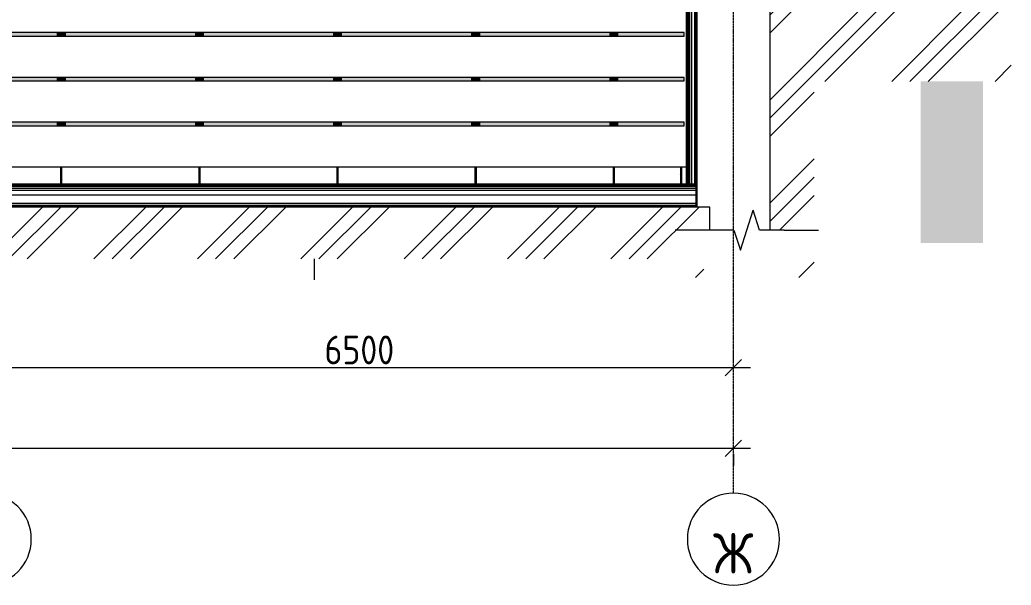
# Model space of a CAD drawing. Header units: millimetres. Extents: x -3929 to 624051, y 52832 to 514950.
# Drawn here: x 520576 to 529190, y 106358 to 111275 of the extents above; entities that cross this region are included whole.
import ezdxf

# ---------------------------------------------------------------- set-up
doc = ezdxf.new("R2010")
doc.units = ezdxf.units.MM
doc.linetypes.add('ADSK_Линия сетки', pattern=[25, 20, -2.5, 0, -2.5])
for name, color, linetype, lineweight in [('Аннотация', 7, 'Continuous', 18), ('Оси', 253, 'Continuous', 9), ('Перекрытие', 7, 'Continuous', 18), ('Размеры', 7, 'Continuous', 9), ('Стены внутренние', 7, 'Continuous', 18), ('Стены наружные', 7, 'Continuous', 18), ('Стены несущие', 7, 'Continuous', 30), ('Стены отделка', 7, 'Continuous', 30), ('Стены штриховка', 7, 'Continuous', 9), ('Узлы', 7, 'Continuous', 18), ('ШТРИХОВКА', 252, 'Continuous', 15)]:
    doc.layers.add(name, color=color, linetype=linetype, lineweight=lineweight)
doc.layers.add('Линии', color=7, linetype='Continuous', lineweight=9, true_color=0x00a600)
doc.styles.add('GOST Common', font='GOST_Common.ttf', dxfattribs={"width": 0.9, "height": 350})
doc.styles.add('GOST Common_1', font='GOST_Common.ttf', dxfattribs={"width": 0.9, "height": 250})
doc.dimstyles.new('ADSK_Основной_2_5_мм_Округление_до_10_мм', dxfattribs={"dimscale": 304.8, "dimtxt": 251.428749, "dimasz": 0.463911, "dimexe": 0.492126, "dimexo": 0.492126, "dimgap": 0.098425, "dimtad": 1, "dimdec": 0, "dimrnd": 10, "dimdsep": 46, "dimtxsty": 'GOST Common_1', "dimblk1": 'OBLIQUE', "dimblk2": 'OBLIQUE', "dimsah": 1, "dimcen": 0.09, "dimdle": 0.492126, "dimazin": 2, "dimtfac": 1, "dimtdec": 4, "dimtix": 1, "dimtmove": 0, "dimatfit": 3, "dimfxl": 1, "dimtvp": 1, "dimtolj": 1, "dimtzin": 0, "dimlwd": 20, "dimlwe": 20, "dimarcsym": 2})
pattern_1 = [(45, (492818.013, 121045.933), (-35.35534, 35.35534), [])]

# ---------------------------------------------------------------- blocks, each defined once
blk = doc.blocks.new('ADSK_Обрыв_Линия - По умолчанию-2579495-Разрез 2-2')
at = {"layer": 'Узлы'}
for p, q in [((43049.3, -3300), (42838.8, -3300)), ((43484.9, -3300), (43271.9, -3300))]:
    blk.add_line(p, q, dxfattribs=at)
blk = doc.blocks.new('Ось сетки - Круг_Ø8 мм-8258-Разрез 2-2')
at = {"layer": 'Оси', "lineweight": 20}
for start, end in [(360, 180), (180, 360)]:
    blk.add_arc((-5, -5988), 400, start, end, dxfattribs=at)
blk = doc.blocks.new('_Oblique')
at = {"color": 0, "linetype": 'ByBlock', "lineweight": -2}
blk.add_line((-0.5, -0.5), (0.5, 0.5), dxfattribs=at)
blk = doc.blocks.new('*D2797')
at = {"layer": 'Defpoints', "color": 0, "transparency": 16777216}
for p in [(520276.1, 108248.8), (520276.1, 108148.9), (526776.1, 108148.9)]:
    blk.add_point(p, dxfattribs=at)
at = {"layer": 'Размеры', "color": 0, "lineweight": 5, "transparency": 16777216}
for p, q in [((520276.1, 108298.9), (520276.1, 108398.8)), ((526776.1, 108298.9), (526776.1, 108398.8)), ((526926.1, 108248.8), (520126.1, 108248.8))]:
    blk.add_line(p, q, dxfattribs=at)
at = {"layer": 'Размеры', "color": 0, "lineweight": 5, "transparency": 16777216, "xscale": 141.4, "yscale": 141.4, "zscale": 141.4, "rotation": 180}
blk.add_blockref('_Oblique', (520276.1, 108248.8), dxfattribs=at)
at = {"layer": 'Размеры', "color": 0, "lineweight": 5, "transparency": 16777216, "xscale": 141.4, "yscale": 141.4, "zscale": 141.4}
blk.add_blockref('_Oblique', (526776.1, 108248.8), dxfattribs=at)
at = {"layer": 'Размеры', "color": 0, "lineweight": 5, "transparency": 16777216, "insert": (523526.1, 108403.8), "char_height": 250, "width": 756.843, "attachment_point": 5, "style": 'GOST Common_1'}
blk.add_mtext('\\A1;6500', dxfattribs=at)
blk = doc.blocks.new('*D2804')
at = {"layer": 'Defpoints', "color": 0, "transparency": 16777216}
for p in [(483726.1, 107648.8), (526776.1, 107648.8), (526776.1, 107548.8)]:
    blk.add_point(p, dxfattribs=at)
at = {"layer": 'Размеры', "color": 0, "lineweight": 5, "transparency": 16777216}
for p, q in [((483576.1, 107548.8), (526926.1, 107548.8)), ((483726.1, 107498.8), (483726.1, 107398.8)), ((526776.1, 107498.8), (526776.1, 107398.8))]:
    blk.add_line(p, q, dxfattribs=at)
at = {"layer": 'Размеры', "color": 0, "lineweight": 5, "transparency": 16777216, "xscale": 141.4, "yscale": 141.4, "zscale": 141.4, "rotation": 180}
blk.add_blockref('_Oblique', (483726.1, 107548.8), dxfattribs=at)
at = {"layer": 'Размеры', "color": 0, "lineweight": 5, "transparency": 16777216, "xscale": 141.4, "yscale": 141.4, "zscale": 141.4}
blk.add_blockref('_Oblique', (526776.1, 107548.8), dxfattribs=at)
at = {"layer": 'Размеры', "color": 0, "lineweight": 5, "transparency": 16777216, "insert": (505251.1, 107703.8), "char_height": 250, "width": 971.623, "attachment_point": 5, "style": 'GOST Common_1'}
blk.add_mtext('\\A1;43050', dxfattribs=at)

msp = doc.modelspace()

# ---------------------------------------------------------------- hatches: boundary and pattern name
at = {"layer": 'Узлы', "lineweight": 5}
h = msp.add_hatch(dxfattribs=at)
h.set_pattern_fill('FP_22', color=256, style=0, pattern_type=2)
h.set_pattern_definition([(45, (492818, 121045.93), (-449.013, 449.013), []), (45, (492976.76, 121045.93), (0, 898.026), []), (45, (492659.26, 121045.93), (0, 898.026), [])])
h.paths.add_polyline_path([(527266.021, 109033.383), (527476.991, 109033.383), (527476.991, 110738.798), (529189.533, 110738.798), (529189.533, 112185.933), (528811.986, 112185.933), (528811.055, 111395.933), (527091.534, 111395.933), (527091.534, 109445.933), (527266.021, 109445.933), (527266.021, 109129.339)])
h.paths.add_polyline_path([(526263.577, 109033.383), (526519.948, 109033.383), (526519.948, 109445.933), (526569.948, 109445.933), (526569.948, 109645.933), (501624.237, 109645.933), (501624.237, 109445.933), (501676.021, 109445.933), (501676.021, 109067.891), (501824.237, 109067.891), (501824.237, 109195.933), (526136.352, 109195.933), (526136.352, 109033.383)])
h.paths.add_polyline_path([(483742.211, 109445.933), (500791.42, 109445.933), (500959.037, 109619.138), (501014.037, 109445.933), (501105.563, 109445.933), (501104.424, 112453.93), (486192.457, 112453.93), (486192.457, 112545.933), (480649.257, 112545.933), (479504.862, 111935.933), (479144.603, 111935.933), (479144.603, 111909.517), (478566.301, 111909.517), (478566.301, 111373.253), (482866.301, 111373.253), (483034.92, 109445.933), (483054.095, 109445.933)])
h.paths.add_polyline_path([(499387.935, 112394.207), (499387.939, 112394.207), (499388.911, 112386.853)])
h = msp.add_hatch(color=256, dxfattribs=at)
h.paths.add_polyline_path([(526263.577, 111133.299), (526347.457, 111133.299), (526347.457, 111163.299), (525771.601, 111163.299), (525771.601, 111133.299)])
h.paths.add_polyline_path([(507827.43, 111133.299), (508901.601, 111133.299), (508901.601, 111163.299), (507827.43, 111163.299)])
h.paths.add_polyline_path([(525701.601, 111133.299), (525701.601, 111163.299), (524571.601, 111163.299), (524571.601, 111133.299), (525381.751, 111133.299)])
h.paths.add_polyline_path([(524501.601, 111133.299), (524501.601, 111163.299), (523371.601, 111163.299), (523371.601, 111133.299), (524499.924, 111133.299)])
h.paths.add_polyline_path([(508971.601, 111133.299), (510101.601, 111133.299), (510101.601, 111163.299), (508971.601, 111163.299)])
h.paths.add_polyline_path([(523301.601, 111133.299), (523301.601, 111163.299), (522171.601, 111163.299), (522171.601, 111133.299), (522736.272, 111133.299)])
h.paths.add_polyline_path([(521854.446, 111133.299), (522101.601, 111133.299), (522101.601, 111163.299), (520971.601, 111163.299), (520972.62, 111133.299), (521825.547, 111133.299)])
h.paths.add_polyline_path([(510171.601, 111133.299), (511301.601, 111133.299), (511301.601, 111163.299), (510171.601, 111163.299)])
h.paths.add_polyline_path([(511371.601, 111133.299), (512501.601, 111133.299), (512501.601, 111163.299), (511371.601, 111163.299), (511371.601, 111135.878)])
h.paths.add_polyline_path([(520901.601, 111133.299), (520901.601, 111163.299), (519771.601, 111163.299), (519771.601, 111133.299), (520752.163, 111133.299)])
h.paths.add_polyline_path([(512571.601, 111133.299), (513701.601, 111133.299), (513701.601, 111163.299), (512571.601, 111163.299)])
h.paths.add_polyline_path([(513771.601, 111133.299), (514901.601, 111133.299), (514901.601, 111163.299), (513771.601, 111163.299)])
h.paths.add_polyline_path([(519701.601, 111133.299), (519701.601, 111163.299), (518571.601, 111163.299), (518571.601, 111133.299), (519649.881, 111133.299)])
h.paths.add_polyline_path([(514971.601, 111133.299), (516101.601, 111133.299), (516101.601, 111163.299), (514971.601, 111163.299)])
h.paths.add_polyline_path([(516171.601, 111133.299), (517301.601, 111133.299), (517301.601, 111163.299), (516171.601, 111163.299)])
h.paths.add_polyline_path([(518501.601, 111133.299), (518501.601, 111163.299), (517371.601, 111163.299), (517371.601, 111133.299), (518327.141, 111133.299)])
at = {"layer": 'Узлы', "lineweight": 5, "true_color": 0xffffff}
for points in [[(520901.601, 111133.299), (520971.601, 111133.299), (520971.601, 111163.299), (520901.601, 111163.299)], [(522101.601, 111133.299), (522171.601, 111133.299), (522171.601, 111163.299), (522101.601, 111163.299)], [(523371.601, 111133.299), (523371.601, 111163.299), (523301.601, 111163.299), (523301.601, 111133.299)], [(524501.601, 111133.299), (524571.601, 111133.299), (524571.601, 111163.299), (524501.601, 111163.299)], [(525701.601, 111133.299), (525771.601, 111133.299), (525771.601, 111163.299), (525701.601, 111163.299)], [(520901.601, 110743.299), (520971.601, 110743.299), (520971.601, 110773.299), (520901.601, 110773.299)], [(522101.601, 110743.299), (522171.601, 110743.299), (522171.601, 110773.299), (522101.601, 110773.299)], [(523301.601, 110743.299), (523371.601, 110743.299), (523371.601, 110773.299), (523301.601, 110773.299)], [(524571.601, 110743.299), (524571.601, 110773.299), (524501.601, 110773.299), (524501.601, 110743.299)], [(525771.601, 110743.299), (525771.601, 110773.299), (525701.601, 110773.299), (525701.601, 110743.299)], [(528909.055, 109334.357), (528943.564, 109334.357), (528943.564, 110738.798), (528404.586, 110738.798), (528404.586, 109334.357), (528841.986, 109334.357)], [(520901.601, 110353.299), (520971.601, 110353.299), (520971.601, 110383.299), (520901.601, 110383.299)], [(522171.601, 110353.299), (522171.601, 110383.299), (522101.601, 110383.299), (522101.601, 110353.299)], [(523371.601, 110353.299), (523371.601, 110383.299), (523301.601, 110383.299), (523301.601, 110353.299)], [(524571.601, 110353.299), (524571.601, 110383.299), (524501.601, 110383.299), (524501.601, 110353.299)], [(525701.601, 110353.299), (525771.601, 110353.299), (525771.601, 110383.299), (525701.601, 110383.299)]]:
    msp.add_hatch(color=7, dxfattribs=at).paths.add_polyline_path(points)
at = {"layer": 'Узлы', "lineweight": 5}
h = msp.add_hatch(color=256, dxfattribs=at)
h.paths.add_polyline_path([(526263.577, 110743.299), (526347.457, 110743.299), (526347.457, 110773.299), (525771.601, 110773.299), (525771.601, 110743.299)])
h.paths.add_polyline_path([(507855.456, 110743.299), (508901.601, 110743.299), (508901.601, 110773.299), (507827.43, 110773.299), (507827.43, 110743.299)])
h.paths.add_polyline_path([(525701.601, 110743.299), (525701.601, 110773.299), (524571.601, 110773.299), (524571.601, 110743.299), (525381.751, 110743.299)])
h.paths.add_polyline_path([(508971.601, 110743.299), (510101.601, 110743.299), (510101.601, 110773.299), (508971.601, 110773.299)])
h.paths.add_polyline_path([(524501.601, 110743.299), (524501.601, 110773.299), (523371.601, 110773.299), (523371.601, 110743.299), (524499.924, 110743.299)])
h.paths.add_polyline_path([(522736.272, 110743.299), (523301.601, 110743.299), (523301.601, 110773.299), (522171.601, 110773.299), (522171.601, 110743.299)])
h.paths.add_polyline_path([(510171.601, 110743.299), (511301.601, 110743.299), (511301.601, 110773.299), (510171.601, 110773.299)])
h.paths.add_polyline_path([(511371.601, 110743.299), (512501.601, 110743.299), (512501.601, 110773.299), (511371.601, 110773.299)])
h.paths.add_polyline_path([(522101.601, 110743.299), (522101.601, 110773.299), (520971.601, 110773.299), (520972.62, 110743.299), (521854.446, 110743.299)])
h.paths.add_polyline_path([(512571.601, 110743.299), (513701.601, 110743.299), (513701.601, 110773.299), (512571.601, 110773.299)])
h.paths.add_polyline_path([(520901.601, 110743.299), (520901.601, 110773.299), (519771.601, 110773.299), (519771.601, 110743.299), (520752.163, 110743.299)])
h.paths.add_polyline_path([(513771.601, 110743.299), (514901.601, 110743.299), (514901.601, 110773.299), (513771.601, 110773.299)])
h.paths.add_polyline_path([(519701.601, 110743.299), (519701.601, 110773.299), (518571.601, 110773.299), (518571.601, 110743.299), (519649.881, 110743.299)])
h.paths.add_polyline_path([(514971.601, 110743.299), (516101.601, 110743.299), (516101.601, 110773.299), (514971.601, 110773.299)])
h.paths.add_polyline_path([(516171.601, 110743.299), (517301.601, 110743.299), (517301.601, 110773.299), (516171.601, 110773.299)])
h.paths.add_polyline_path([(517371.601, 110743.299), (518501.601, 110743.299), (518501.601, 110773.299), (517371.601, 110773.299)])
h = msp.add_hatch(color=256, dxfattribs=at)
h.paths.add_polyline_path([(526263.577, 110353.299), (526347.457, 110353.299), (526347.457, 110383.299), (525771.601, 110383.299), (525771.601, 110353.299), (525822.664, 110353.299)])
h.paths.add_polyline_path([(507965.684, 110353.299), (508901.601, 110353.299), (508901.601, 110383.299), (507827.43, 110383.299), (507827.43, 110353.299)])
h.paths.add_polyline_path([(525701.601, 110353.299), (525701.601, 110383.299), (524571.601, 110383.299), (524571.601, 110353.299), (525381.751, 110353.299)])
h.paths.add_polyline_path([(508971.601, 110353.299), (510101.601, 110353.299), (510101.601, 110383.299), (508971.601, 110383.299)])
h.paths.add_polyline_path([(524501.601, 110353.299), (524501.601, 110383.299), (523371.601, 110383.299), (523371.601, 110353.299), (524499.924, 110353.299)])
h.paths.add_polyline_path([(510171.601, 110353.299), (511301.601, 110353.299), (511301.601, 110383.299), (510171.601, 110383.299)])
h.paths.add_polyline_path([(511371.601, 110353.299), (512501.601, 110353.299), (512501.601, 110383.299), (511371.601, 110383.299)])
h.paths.add_polyline_path([(523301.601, 110353.299), (523301.601, 110383.299), (522171.601, 110383.299), (522171.601, 110353.299), (522736.272, 110353.299)])
h.paths.add_polyline_path([(512571.601, 110353.299), (513701.601, 110353.299), (513701.601, 110383.299), (512571.601, 110383.299)])
h.paths.add_polyline_path([(522101.601, 110353.299), (522101.601, 110383.299), (520971.601, 110383.299), (520972.62, 110353.299), (521854.446, 110353.299)])
h.paths.add_polyline_path([(520901.601, 110353.299), (520901.601, 110383.299), (519771.601, 110383.299), (519771.601, 110353.299), (520752.163, 110353.299)])
h.paths.add_polyline_path([(513771.601, 110353.299), (514901.601, 110353.299), (514901.601, 110383.299), (513771.601, 110383.299)])
h.paths.add_polyline_path([(514971.601, 110353.299), (516101.601, 110353.299), (516101.601, 110383.299), (514971.601, 110383.299)])
h.paths.add_polyline_path([(519701.601, 110353.299), (519701.601, 110383.299), (518571.601, 110383.299), (518571.601, 110353.299), (519649.881, 110353.299)])
h.paths.add_polyline_path([(516171.601, 110353.299), (517301.601, 110353.299), (517301.601, 110383.299), (516171.601, 110383.299)])
h.paths.add_polyline_path([(517371.601, 110353.299), (518501.601, 110353.299), (518501.601, 110383.299), (517371.601, 110383.299)])
at = {"layer": 'Узлы', "lineweight": 5, "true_color": 0xc29f78}
h = msp.add_hatch(dxfattribs=at)
h.set_pattern_fill('FP_25', color=33, style=0, pattern_type=2)
h.set_pattern_definition(pattern_1)
h.paths.add_polyline_path([(520942.601, 109845.933), (520942.601, 109993.299), (520930.601, 109993.299), (520930.601, 109845.933)])
h = msp.add_hatch(dxfattribs=at)
h.set_pattern_fill('FP_25', color=33, style=0, pattern_type=2)
h.set_pattern_definition(pattern_1)
h.paths.add_polyline_path([(522142.601, 109845.933), (522142.601, 109993.299), (522130.601, 109993.299), (522130.601, 109845.933)])
h = msp.add_hatch(dxfattribs=at)
h.set_pattern_fill('FP_25', color=33, style=0, pattern_type=2)
h.set_pattern_definition(pattern_1)
h.paths.add_polyline_path([(523342.601, 109845.933), (523342.601, 109993.299), (523330.601, 109993.299), (523330.601, 109845.933)])
h = msp.add_hatch(dxfattribs=at)
h.set_pattern_fill('FP_25', color=33, style=0, pattern_type=2)
h.set_pattern_definition(pattern_1)
h.paths.add_polyline_path([(524542.601, 109845.933), (524542.601, 109993.299), (524530.601, 109993.299), (524530.601, 109845.933)])
h = msp.add_hatch(dxfattribs=at)
h.set_pattern_fill('FP_25', color=33, style=0, pattern_type=2)
h.set_pattern_definition(pattern_1)
h.paths.add_polyline_path([(525742.601, 109845.933), (525742.601, 109993.299), (525730.601, 109993.299), (525730.601, 109845.933)])
h = msp.add_hatch(dxfattribs=at)
h.set_pattern_fill('FP_25', color=33, style=0, pattern_type=2)
h.set_pattern_definition(pattern_1)
h.paths.add_polyline_path([(526327.601, 109845.933), (526327.601, 109993.299), (526315.601, 109992.688), (526315.601, 109845.933)])
at = {"layer": 'ШТРИХОВКА'}
h = msp.add_hatch(dxfattribs=at)
h.set_pattern_fill('FP_16', color=252, style=0, pattern_type=2)
h.set_pattern_definition([(0, (492818.01, 121045.93), (0, 124.95), []), (315, (492818.01, 121045.93), (124.95, 0), [176.706, -176.706]), (45, (492818.01, 121045.93), (124.95, 0), [176.706, -176.706])])
h.paths.add_polyline_path([(526373.805, 109807.933), (526454.135, 109807.933), (526454.135, 109831.933), (504099.564, 109831.933), (504099.564, 109807.933), (526275.773, 109807.933)])

# ---------------------------------------------------------------- linework, layer by layer
at = {"layer": 'Аннотация'}
for p, q in [((526892.985, 109445.933), (526947.985, 109619.138)), ((527002.985, 109445.933), (526947.985, 109619.138)), ((527002.985, 109445.933), (526947.985, 109619.138)), ((526569.948, 109445.933), (526269.948, 109445.933)), ((526780.367, 109445.933), (526836.676, 109272.632)), ((526780.367, 109445.933), (526836.676, 109272.632)), ((526836.676, 109272.632), (526892.985, 109445.933)), ((526836.676, 109272.632), (526892.985, 109445.933)), ((527216.021, 109445.933), (527516.021, 109445.933))]:
    msp.add_line(p, q, dxfattribs=at)
at = {"layer": 'Линии', "color": 7}
for p, q in [((527091.534, 111395.933), (527091.534, 109445.933)), ((520901.601, 111163.299), (519771.601, 111163.299)), ((519771.601, 111133.299), (520901.601, 111133.299)), ((520971.601, 111163.299), (520901.601, 111163.299)), ((520901.601, 111163.299), (520901.601, 111133.299)), ((520901.601, 111133.299), (520971.601, 111133.299)), ((520971.601, 111133.299), (520971.601, 111163.299)), ((522101.601, 111163.299), (520972.62, 111163.299)), ((520972.62, 111133.299), (522101.601, 111133.299)), ((522171.601, 111163.299), (522101.601, 111163.299)), ((522101.601, 111163.299), (522101.601, 111133.299)), ((522101.601, 111133.299), (522171.601, 111133.299)), ((523301.601, 111163.299), (522171.601, 111163.299)), ((522171.601, 111133.299), (522171.601, 111163.299)), ((522171.601, 111133.299), (523301.601, 111133.299)), ((523371.601, 111163.299), (523301.601, 111163.299)), ((523301.601, 111163.299), (523301.601, 111133.299)), ((523301.601, 111133.299), (523371.601, 111133.299)), ((524501.601, 111163.299), (523371.601, 111163.299)), ((523371.601, 111133.299), (523371.601, 111163.299)), ((523371.601, 111133.299), (524501.601, 111133.299)), ((524571.601, 111163.299), (524501.601, 111163.299)), ((524501.601, 111163.299), (524501.601, 111133.299)), ((524501.601, 111133.299), (524571.601, 111133.299)), ((525701.601, 111163.299), (524571.601, 111163.299)), ((524571.601, 111133.299), (524571.601, 111163.299)), ((524571.601, 111133.299), (525701.601, 111133.299)), ((525771.601, 111163.299), (525701.601, 111163.299)), ((525701.601, 111163.299), (525701.601, 111133.299)), ((525701.601, 111133.299), (525771.601, 111133.299)), ((526347.457, 111163.299), (525771.601, 111163.299)), ((525771.601, 111133.299), (525771.601, 111163.299)), ((525771.601, 111133.299), (526347.457, 111133.299)), ((526347.457, 111133.299), (526347.457, 111163.299)), ((520901.601, 110773.299), (519771.601, 110773.299)), ((520971.601, 110773.299), (520901.601, 110773.299)), ((520901.601, 110773.299), (520901.601, 110743.299)), ((520971.601, 110743.299), (520971.601, 110773.299)), ((522101.601, 110773.299), (520972.62, 110773.299)), ((522171.601, 110773.299), (522101.601, 110773.299)), ((522101.601, 110773.299), (522101.601, 110743.299)), ((523301.601, 110773.299), (522171.601, 110773.299)), ((522171.601, 110743.299), (522171.601, 110773.299)), ((523371.601, 110773.299), (523301.601, 110773.299)), ((523301.601, 110773.299), (523301.601, 110743.299)), ((524501.601, 110773.299), (523371.601, 110773.299)), ((523371.601, 110743.299), (523371.601, 110773.299)), ((524571.601, 110773.299), (524501.601, 110773.299)), ((524501.601, 110773.299), (524501.601, 110743.299)), ((525701.601, 110773.299), (524571.601, 110773.299)), ((524571.601, 110743.299), (524571.601, 110773.299)), ((525771.601, 110773.299), (525701.601, 110773.299)), ((525701.601, 110773.299), (525701.601, 110743.299)), ((526347.457, 110773.299), (525771.601, 110773.299)), ((525771.601, 110743.299), (525771.601, 110773.299)), ((526347.457, 110743.299), (526347.457, 110773.299)), ((519771.601, 110743.299), (520901.601, 110743.299)), ((520901.601, 110743.299), (520971.601, 110743.299)), ((520972.62, 110743.299), (522101.601, 110743.299)), ((522101.601, 110743.299), (522171.601, 110743.299)), ((522171.601, 110743.299), (523301.601, 110743.299)), ((523301.601, 110743.299), (523371.601, 110743.299)), ((523371.601, 110743.299), (524501.601, 110743.299)), ((524501.601, 110743.299), (524571.601, 110743.299)), ((524571.601, 110743.299), (525701.601, 110743.299)), ((525701.601, 110743.299), (525771.601, 110743.299)), ((525771.601, 110743.299), (526347.457, 110743.299)), ((520901.601, 110383.299), (519771.601, 110383.299)), ((519771.601, 110353.299), (520901.601, 110353.299)), ((520971.601, 110383.299), (520901.601, 110383.299)), ((520901.601, 110383.299), (520901.601, 110353.299)), ((520901.601, 110353.299), (520971.601, 110353.299)), ((520971.601, 110353.299), (520971.601, 110383.299)), ((522101.601, 110383.299), (520972.62, 110383.299)), ((520972.62, 110353.299), (522101.601, 110353.299)), ((522171.601, 110383.299), (522101.601, 110383.299)), ((522101.601, 110383.299), (522101.601, 110353.299)), ((522101.601, 110353.299), (522171.601, 110353.299)), ((523301.601, 110383.299), (522171.601, 110383.299)), ((522171.601, 110353.299), (522171.601, 110383.299)), ((522171.601, 110353.299), (523301.601, 110353.299)), ((523371.601, 110383.299), (523301.601, 110383.299)), ((523301.601, 110383.299), (523301.601, 110353.299)), ((523301.601, 110353.299), (523371.601, 110353.299)), ((524501.601, 110383.299), (523371.601, 110383.299)), ((523371.601, 110353.299), (523371.601, 110383.299)), ((523371.601, 110353.299), (524501.601, 110353.299)), ((524571.601, 110383.299), (524501.601, 110383.299)), ((524501.601, 110383.299), (524501.601, 110353.299)), ((524501.601, 110353.299), (524571.601, 110353.299)), ((525701.601, 110383.299), (524571.601, 110383.299)), ((524571.601, 110353.299), (524571.601, 110383.299)), ((524571.601, 110353.299), (525701.601, 110353.299)), ((525771.601, 110383.299), (525701.601, 110383.299)), ((525701.601, 110383.299), (525701.601, 110353.299)), ((525701.601, 110353.299), (525771.601, 110353.299)), ((526347.457, 110383.299), (525771.601, 110383.299)), ((525771.601, 110353.299), (525771.601, 110383.299)), ((525771.601, 110353.299), (526347.457, 110353.299)), ((526347.457, 110353.299), (526347.457, 110383.299)), ((520942.601, 109993.299), (520930.601, 109993.299)), ((520930.601, 109993.299), (520930.601, 109845.933)), ((520942.601, 109845.933), (520942.601, 109993.299)), ((522142.601, 109993.299), (522130.601, 109993.299)), ((522130.601, 109993.299), (522130.601, 109845.933)), ((522142.601, 109845.933), (522142.601, 109993.299)), ((523342.601, 109993.299), (523330.601, 109993.299)), ((523330.601, 109993.299), (523330.601, 109845.933)), ((523342.601, 109845.933), (523342.601, 109993.299)), ((524542.601, 109993.299), (524530.601, 109993.299)), ((524530.601, 109993.299), (524530.601, 109845.933)), ((524542.601, 109845.933), (524542.601, 109993.299)), ((525742.601, 109993.299), (525730.601, 109993.299)), ((525730.601, 109993.299), (525730.601, 109845.933)), ((525742.601, 109845.933), (525742.601, 109993.299)), ((526327.601, 109993.299), (526315.601, 109993.299)), ((526315.601, 109993.299), (526315.601, 109845.933)), ((526327.601, 109845.933), (526327.601, 109993.299)), ((520930.601, 109845.933), (520942.601, 109845.933)), ((522130.601, 109845.933), (522142.601, 109845.933)), ((523330.601, 109845.933), (523342.601, 109845.933)), ((524530.601, 109845.933), (524542.601, 109845.933)), ((525730.601, 109845.933), (525742.601, 109845.933)), ((526315.601, 109845.933), (526327.601, 109845.933)), ((526569.948, 109645.933), (501624.237, 109645.933)), ((526569.948, 109445.933), (526569.948, 109645.933))]:
    msp.add_line(p, q, dxfattribs=at)
at = {"layer": 'Оси', "linetype": 'ADSK_Линия сетки'}
msp.add_line((526776.112, 107157.883), (526776.112, 116487.372), dxfattribs=at)
at = {"layer": 'Перекрытие', "lineweight": 30}
for p, q in [((526454.135, 109831.933), (504099.564, 109831.933)), ((503947.064, 109655.933), (526454.135, 109655.933))]:
    msp.add_line(p, q, dxfattribs=at)
at = {"layer": 'Перекрытие', "lineweight": 9}
for p, q in [((520930.601, 109845.933), (519742.601, 109845.933)), ((522130.601, 109845.933), (520942.601, 109845.933)), ((523330.601, 109845.933), (522142.601, 109845.933)), ((524530.601, 109845.933), (523342.601, 109845.933)), ((525730.601, 109845.933), (524542.601, 109845.933)), ((526315.601, 109845.933), (525742.601, 109845.933)), ((526454.135, 109845.933), (526327.601, 109845.933))]:
    msp.add_line(p, q, dxfattribs=at)
at = {"layer": 'Перекрытие'}
for p, q in [((526454.135, 109807.933), (504099.564, 109807.933)), ((526454.135, 109788.933), (504099.564, 109788.933)), ((526454.135, 109748.933), (504099.564, 109748.933)), ((526454.135, 109675.933), (503947.064, 109675.933))]:
    msp.add_line(p, q, dxfattribs=at)
at = {"layer": 'Стены внутренние'}
for p, q in [((526439.948, 112745.933), (526439.948, 109845.933)), ((526368.287, 109995.933), (526368.287, 111925.933)), ((526440.921, 109845.933), (526440.921, 111945.933)), ((526443.786, 111945.933), (526443.786, 109845.933)), ((507757.43, 109995.933), (526368.287, 109995.933)), ((526439.948, 109655.933), (526439.948, 109645.933)), ((523137.686, 109014.872), (523137.686, 109195.933))]:
    msp.add_line(p, q, dxfattribs=at)
at = {"layer": 'Стены наружные'}
for p, q in [((526368.921, 109845.933), (526368.921, 111945.933)), ((526371.786, 111945.933), (526371.786, 109845.933)), ((526368.059, 109845.933), (526368.059, 109995.933))]:
    msp.add_line(p, q, dxfattribs=at)
at = {"layer": 'Стены несущие'}
msp.add_line((526454.135, 112745.933), (526454.135, 109645.933), dxfattribs=at)
at = {"layer": 'Стены отделка', "lineweight": 9}
for p, q in [((526382.134, 115965.933), (526382.134, 109845.933)), ((526414.134, 109835.933), (526414.134, 115965.933)), ((526394.134, 109845.933), (526394.134, 109835.933)), ((526394.134, 109835.933), (526414.134, 109835.933))]:
    msp.add_line(p, q, dxfattribs=at)
at = {"layer": 'Стены штриховка'}
for p, q in [((526384.134, 109845.933), (526384.134, 115965.933)), ((526394.134, 115965.933), (526394.134, 109845.933))]:
    msp.add_line(p, q, dxfattribs=at)

# ---------------------------------------------------------------- block references
at = {"layer": 'Оси', "lineweight": 20}
for p in [(520281.112, 112745.933), (526781.112, 112745.933)]:
    msp.add_blockref('Ось сетки - Круг_Ø8 мм-8258-Разрез 2-2', p, dxfattribs=at)
at = {"layer": 'Узлы'}
msp.add_blockref('ADSK_Обрыв_Линия - По умолчанию-2579495-Разрез 2-2', (483731.112, 112745.933), dxfattribs=at)

# ---------------------------------------------------------------- texts
at = {"layer": 'Оси', "insert": (526775.282, 106634.979), "char_height": 350, "width": 327.6, "attachment_point": 5, "line_spacing_factor": 1.022766, "style": 'GOST Common'}
msp.add_mtext('\\pxqc,t0.25714,0.51429,0.77143,1.02857,1.28571,1.54286,1.8,2.05714,2.31429,2.57143,2.82857,3.08571,3.34286,3.6,3.85714,4.11429,4.37143,4.62857,4.88571,5.14286,5.4,5.65714,5.91429,6.17143,6.42857,6.68571,6.94286,7.2,7.45714,7.71429,7.97143,8.22857;{Ж}', dxfattribs=at)

# ---------------------------------------------------------------- dimensions: what is measured, and where the dimension line sits
at = {"layer": 'Размеры', "lineweight": 5}
for base, p1, p2, override, picture, middle in [((520276.112, 108248.841), (526776.112, 108148.856), (520276.112, 108148.856), {"dimpost": '<>', "dimfxl": 6500, "dimlwd": 5, "dimlwe": 5}, '*D2797', (523526.112, 108403.841)), ((526776.112, 107548.841), (483726.112, 107648.826), (526776.112, 107648.826), {"dimpost": '<>', "dimfxl": 43050, "dimlwd": 5, "dimlwe": 5}, '*D2804', (505251.112, 107703.841))]:
    dim = msp.add_linear_dim(base=base, p1=p1, p2=p2, dimstyle='ADSK_Основной_2_5_мм_Округление_до_10_мм', override=override, dxfattribs=at)
    dim.commit()
    dim.dimension.update_dxf_attribs({"geometry": picture, "text_midpoint": middle})

doc.saveas('drawing.dxf')
